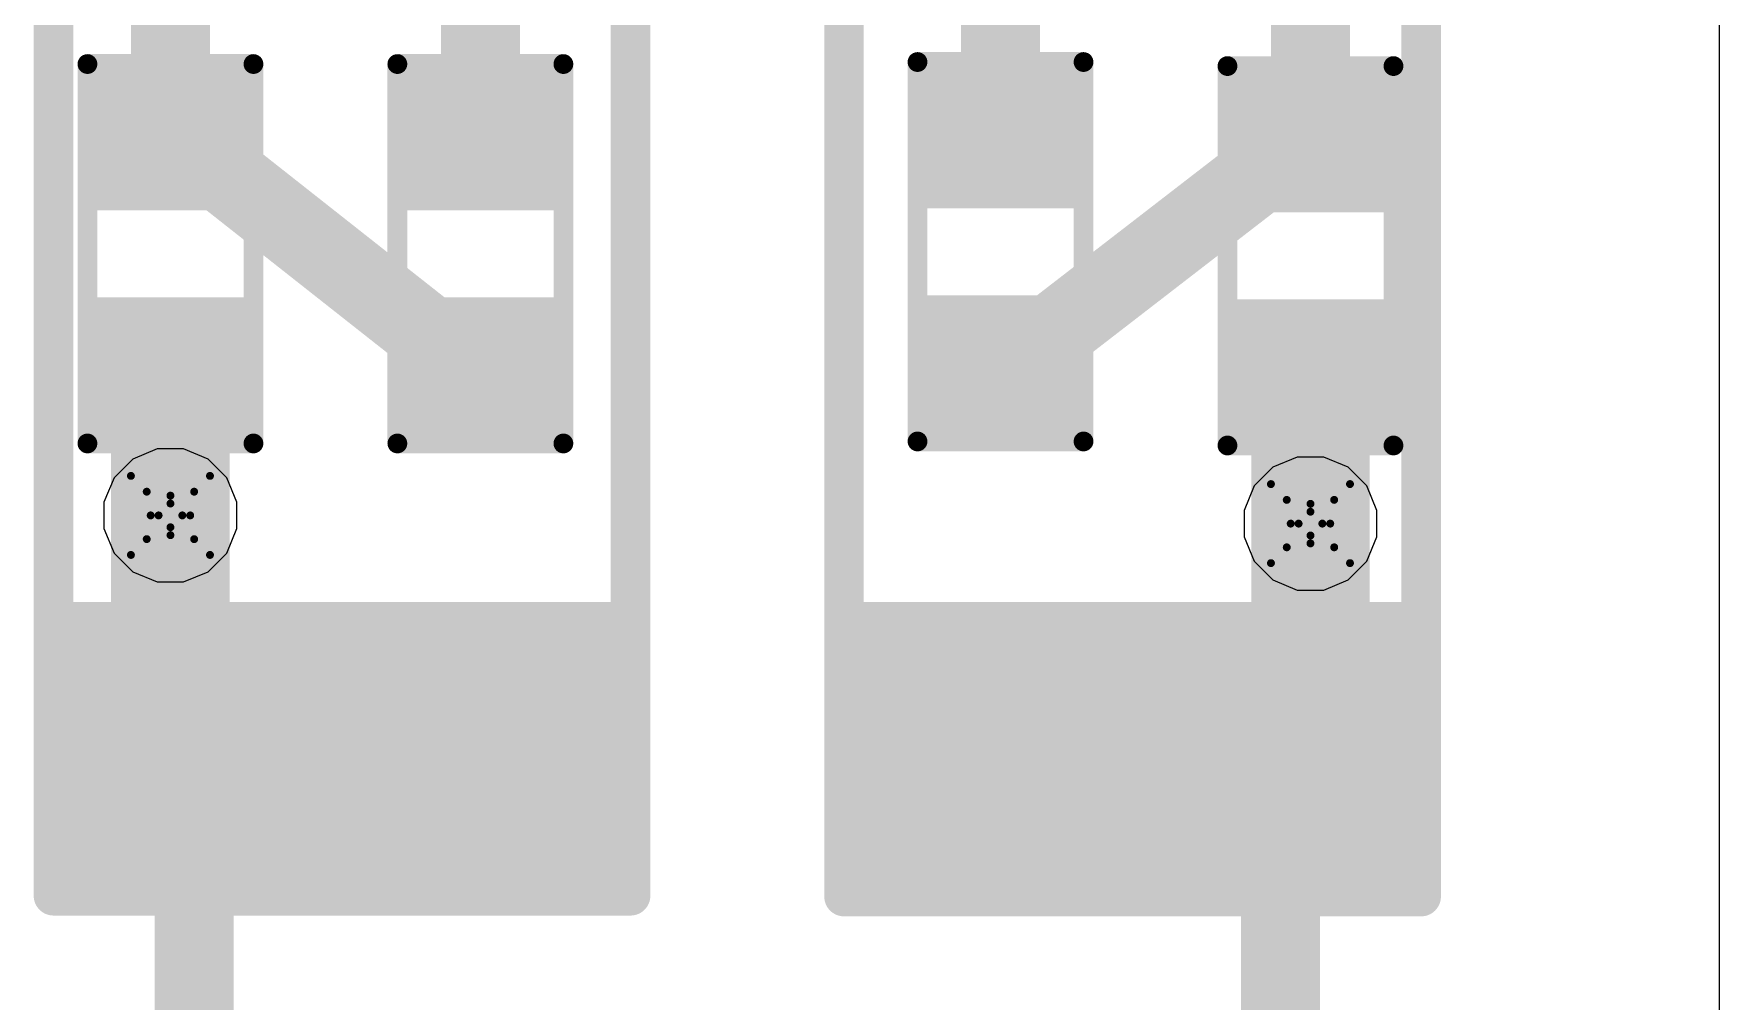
# Model space of a CAD drawing. Header units: inches. Extents: x -2 to 5376, y -4 to 5426.
# Drawn here: x 86.6 to 97.43, y 8.36 to 14.58 of the extents above; entities that cross this region are included whole.
import ezdxf

# ---------------------------------------------------------------- set-up
doc = ezdxf.new("R2010")
doc.units = ezdxf.units.IN
for name, color, linetype in [('Bottom Layer', 5, 'Continuous'), ('Bottom Overlay', 54, 'Continuous'), ('Bottom Paste', 16, 'Continuous'), ('Bottom Solder', 6, 'Continuous'), ('Drill Drawing', 1, 'Continuous'), ('Layer 1', 16, 'Continuous'), ('Layer 2', 76, 'Continuous'), ('Top Layer', 1, 'Continuous'), ('Top Overlay', 2, 'Continuous'), ('Top Paste', 8, 'Continuous'), ('Top Solder', 216, 'Continuous'), ('Via Holes', 16, 'Continuous')]:
    doc.layers.add(name, color=color, linetype=linetype)

# ---------------------------------------------------------------- blocks, each defined once
blk = doc.blocks.new('R___0603_B_220')
at = {"layer": 'Bottom Layer'}
for points in [[(-1.143, -0.4445), (-1.143, 0.4445), (-0.3809999999999999, 0.4445), (-0.3809999999999999, -0.4445)], [(0.3809999999999999, -0.4445), (0.3809999999999999, 0.4445), (1.143, 0.4445), (1.143, -0.4445)]]:
    blk.add_hatch(color=5, dxfattribs=at).paths.add_polyline_path(points)
at = {"layer": 'Bottom Paste'}
for points in [[(-1.143, -0.4445), (-1.143, 0.4445), (-0.3809999999999999, 0.4445), (-0.3809999999999999, -0.4445)], [(0.3809999999999999, -0.4445), (0.3809999999999999, 0.4445), (1.143, 0.4445), (1.143, -0.4445)]]:
    blk.add_hatch(color=16, dxfattribs=at).paths.add_polyline_path(points)
at = {"layer": 'Bottom Solder'}
for points in [[(-1.2446, -0.5460999999999999), (-1.2446, 0.5460999999999999), (-0.2794, 0.5460999999999999), (-0.2794, -0.5460999999999999)], [(0.2794, -0.5460999999999999), (0.2794, 0.5460999999999999), (1.2446, 0.5460999999999999), (1.2446, -0.5460999999999999)]]:
    blk.add_hatch(color=6, dxfattribs=at).paths.add_polyline_path(points)
at = {"layer": 'Bottom Overlay'}
for points in [[(-1.2192, 0.5334, 0.127, 0.127, 0), (1.2192, 0.5334, 0.127, 0.127, 0)], [(-1.2192, 0.5334, 0.127, 0.127, 0), (-1.2192, -0.5334, 0.127, 0.127, 0)], [(1.2192, 0.5334, 0.127, 0.127, 0), (1.2192, -0.5334, 0.127, 0.127, 0)], [(-1.2192, -0.5334, 0.127, 0.127, 0), (1.2192, -0.5334, 0.127, 0.127, 0)]]:
    blk.add_lwpolyline(points, format="xyseb", dxfattribs=at)
for points in [[(-1.25095, 0.5334, 0.0635, 0.0635, 1), (-1.18745, 0.5334, 0.0635, 0.0635, 1)], [(-1.25095, 0.5334, 0.0635, 0.0635, 1), (-1.18745, 0.5334, 0.0635, 0.0635, 1)], [(1.18745, 0.5334, 0.0635, 0.0635, 1), (1.25095, 0.5334, 0.0635, 0.0635, 1)], [(1.18745, 0.5334, 0.0635, 0.0635, 1), (1.25095, 0.5334, 0.0635, 0.0635, 1)], [(-1.25095, -0.5334, 0.0635, 0.0635, 1), (-1.18745, -0.5334, 0.0635, 0.0635, 1)], [(-1.25095, -0.5334, 0.0635, 0.0635, 1), (-1.18745, -0.5334, 0.0635, 0.0635, 1)], [(1.18745, -0.5334, 0.0635, 0.0635, 1), (1.25095, -0.5334, 0.0635, 0.0635, 1)], [(1.18745, -0.5334, 0.0635, 0.0635, 1), (1.25095, -0.5334, 0.0635, 0.0635, 1)]]:
    blk.add_lwpolyline(points, format="xyseb", close=True, dxfattribs=at)
blk = doc.blocks.new('R___0603_B_221')
at = {"layer": 'Bottom Layer'}
for points in [[(-1.143, -0.4445), (-1.143, 0.4445), (-0.3809999999999999, 0.4445), (-0.3809999999999999, -0.4445)], [(0.3809999999999999, -0.4445), (0.3809999999999999, 0.4445), (1.143, 0.4445), (1.143, -0.4445)]]:
    blk.add_hatch(color=5, dxfattribs=at).paths.add_polyline_path(points)
at = {"layer": 'Bottom Paste'}
for points in [[(-1.143, -0.4445), (-1.143, 0.4445), (-0.3809999999999999, 0.4445), (-0.3809999999999999, -0.4445)], [(0.3809999999999999, -0.4445), (0.3809999999999999, 0.4445), (1.143, 0.4445), (1.143, -0.4445)]]:
    blk.add_hatch(color=16, dxfattribs=at).paths.add_polyline_path(points)
at = {"layer": 'Bottom Solder'}
for points in [[(-1.2446, -0.5460999999999999), (-1.2446, 0.5460999999999999), (-0.2794, 0.5460999999999999), (-0.2794, -0.5460999999999999)], [(0.2794, -0.5460999999999999), (0.2794, 0.5460999999999999), (1.2446, 0.5460999999999999), (1.2446, -0.5460999999999999)]]:
    blk.add_hatch(color=6, dxfattribs=at).paths.add_polyline_path(points)
at = {"layer": 'Bottom Overlay'}
for points in [[(-1.2192, 0.5334, 0.127, 0.127, 0), (-1.2192, -0.5334, 0.127, 0.127, 0)], [(-1.2192, 0.5334, 0.127, 0.127, 0), (1.2192, 0.5334, 0.127, 0.127, 0)], [(1.2192, 0.5334, 0.127, 0.127, 0), (1.2192, -0.5334, 0.127, 0.127, 0)], [(-1.2192, -0.5334, 0.127, 0.127, 0), (1.2192, -0.5334, 0.127, 0.127, 0)]]:
    blk.add_lwpolyline(points, format="xyseb", dxfattribs=at)
for points in [[(-1.25095, 0.5334, 0.0635, 0.0635, 1), (-1.18745, 0.5334, 0.0635, 0.0635, 1)], [(-1.25095, 0.5334, 0.0635, 0.0635, 1), (-1.18745, 0.5334, 0.0635, 0.0635, 1)], [(1.18745, 0.5334, 0.0635, 0.0635, 1), (1.25095, 0.5334, 0.0635, 0.0635, 1)], [(1.18745, 0.5334, 0.0635, 0.0635, 1), (1.25095, 0.5334, 0.0635, 0.0635, 1)], [(-1.25095, -0.5334, 0.0635, 0.0635, 1), (-1.18745, -0.5334, 0.0635, 0.0635, 1)], [(-1.25095, -0.5334, 0.0635, 0.0635, 1), (-1.18745, -0.5334, 0.0635, 0.0635, 1)], [(1.18745, -0.5334, 0.0635, 0.0635, 1), (1.25095, -0.5334, 0.0635, 0.0635, 1)], [(1.18745, -0.5334, 0.0635, 0.0635, 1), (1.25095, -0.5334, 0.0635, 0.0635, 1)]]:
    blk.add_lwpolyline(points, format="xyseb", close=True, dxfattribs=at)
blk = doc.blocks.new('RES_2512_222')
at = {"layer": 'Top Layer'}
for points in [[(-4.04999825, 1.70000041), (-2.44999891, 1.70000041), (-2.44999891, -1.70000041), (-4.04999825, -1.70000041)], [(2.45000145, 1.70000041), (4.050000789999999, 1.70000041), (4.050000789999999, -1.70000041), (2.45000145, -1.70000041)]]:
    blk.add_hatch(color=1, dxfattribs=at).paths.add_polyline_path(points)
at = {"layer": 'Top Paste'}
for points in [[(-4.04999825, 1.70000041), (-2.44999891, 1.70000041), (-2.44999891, -1.70000041), (-4.04999825, -1.70000041)], [(2.45000145, 1.70000041), (4.050000789999999, 1.70000041), (4.050000789999999, -1.70000041), (2.45000145, -1.70000041)]]:
    blk.add_hatch(color=8, dxfattribs=at).paths.add_polyline_path(points)
at = {"layer": 'Top Solder'}
for points in [[(-4.15159825, 1.80160041), (-2.34839891, 1.80160041), (-2.34839891, -1.80160041), (-4.15159825, -1.80160041)], [(2.34840145, 1.80160041), (4.15160079, 1.80160041), (4.15160079, -1.80160041), (2.34840145, -1.80160041)]]:
    blk.add_hatch(color=216, dxfattribs=at).paths.add_polyline_path(points)
at = {"layer": 'Top Overlay'}
for points in [[(-4.2418, 1.8542, 0.254, 0.254, 0), (4.236557439999999, 1.8542, 0.254, 0.254, 0)], [(-4.2418, 1.8542, 0.254, 0.254, 0), (-4.2418, -1.8542, 0.254, 0.254, 0)], [(4.236557439999999, 1.8542, 0.254, 0.254, 0), (4.236557439999999, -1.8542, 0.254, 0.254, 0)], [(-4.2418, -1.8542, 0.254, 0.254, 0), (4.236557439999999, -1.8542, 0.254, 0.254, 0)]]:
    blk.add_lwpolyline(points, format="xyseb", dxfattribs=at)
for points in [[(-4.3053, 1.8542, 0.127, 0.127, 1), (-4.1783, 1.8542, 0.127, 0.127, 1)], [(-4.3053, 1.8542, 0.127, 0.127, 1), (-4.1783, 1.8542, 0.127, 0.127, 1)], [(4.17305744, 1.8542, 0.127, 0.127, 1), (4.30005744, 1.8542, 0.127, 0.127, 1)], [(4.17305744, 1.8542, 0.127, 0.127, 1), (4.30005744, 1.8542, 0.127, 0.127, 1)], [(-4.3053, -1.8542, 0.127, 0.127, 1), (-4.1783, -1.8542, 0.127, 0.127, 1)], [(-4.3053, -1.8542, 0.127, 0.127, 1), (-4.1783, -1.8542, 0.127, 0.127, 1)], [(4.17305744, -1.8542, 0.127, 0.127, 1), (4.30005744, -1.8542, 0.127, 0.127, 1)], [(4.17305744, -1.8542, 0.127, 0.127, 1), (4.30005744, -1.8542, 0.127, 0.127, 1)]]:
    blk.add_lwpolyline(points, format="xyseb", close=True, dxfattribs=at)
blk = doc.blocks.new('RES_2512_223')
at = {"layer": 'Top Layer'}
for points in [[(-4.04999825, 1.70000041), (-2.44999891, 1.70000041), (-2.44999891, -1.70000041), (-4.04999825, -1.70000041)], [(2.45000145, 1.70000041), (4.050000789999999, 1.70000041), (4.050000789999999, -1.70000041), (2.45000145, -1.70000041)]]:
    blk.add_hatch(color=1, dxfattribs=at).paths.add_polyline_path(points)
at = {"layer": 'Top Paste'}
for points in [[(-4.04999825, 1.70000041), (-2.44999891, 1.70000041), (-2.44999891, -1.70000041), (-4.04999825, -1.70000041)], [(2.45000145, 1.70000041), (4.050000789999999, 1.70000041), (4.050000789999999, -1.70000041), (2.45000145, -1.70000041)]]:
    blk.add_hatch(color=8, dxfattribs=at).paths.add_polyline_path(points)
at = {"layer": 'Top Solder'}
for points in [[(-4.15159825, 1.80160041), (-2.34839891, 1.80160041), (-2.34839891, -1.80160041), (-4.15159825, -1.80160041)], [(2.34840145, 1.80160041), (4.15160079, 1.80160041), (4.15160079, -1.80160041), (2.34840145, -1.80160041)]]:
    blk.add_hatch(color=216, dxfattribs=at).paths.add_polyline_path(points)
at = {"layer": 'Top Overlay'}
for points in [[(4.236557439999999, 1.8542, 0.254, 0.254, 0), (-4.2418, 1.8542, 0.254, 0.254, 0)], [(-4.2418, -1.8542, 0.254, 0.254, 0), (-4.2418, 1.8542, 0.254, 0.254, 0)], [(4.236557439999999, -1.8542, 0.254, 0.254, 0), (4.236557439999999, 1.8542, 0.254, 0.254, 0)], [(4.236557439999999, -1.8542, 0.254, 0.254, 0), (-4.2418, -1.8542, 0.254, 0.254, 0)]]:
    blk.add_lwpolyline(points, format="xyseb", dxfattribs=at)
for points in [[(-4.3053, 1.8542, 0.127, 0.127, 1), (-4.1783, 1.8542, 0.127, 0.127, 1)], [(-4.3053, 1.8542, 0.127, 0.127, 1), (-4.1783, 1.8542, 0.127, 0.127, 1)], [(4.17305744, 1.8542, 0.127, 0.127, 1), (4.30005744, 1.8542, 0.127, 0.127, 1)], [(4.17305744, 1.8542, 0.127, 0.127, 1), (4.30005744, 1.8542, 0.127, 0.127, 1)], [(-4.3053, -1.8542, 0.127, 0.127, 1), (-4.1783, -1.8542, 0.127, 0.127, 1)], [(-4.3053, -1.8542, 0.127, 0.127, 1), (-4.1783, -1.8542, 0.127, 0.127, 1)], [(4.17305744, -1.8542, 0.127, 0.127, 1), (4.30005744, -1.8542, 0.127, 0.127, 1)], [(4.17305744, -1.8542, 0.127, 0.127, 1), (4.30005744, -1.8542, 0.127, 0.127, 1)]]:
    blk.add_lwpolyline(points, format="xyseb", close=True, dxfattribs=at)
blk = doc.blocks.new('R___0603_B_224')
at = {"layer": 'Bottom Layer'}
for points in [[(-1.143, -0.4445), (-1.143, 0.4445), (-0.3809999999999999, 0.4445), (-0.3809999999999999, -0.4445)], [(0.3809999999999999, -0.4445), (0.3809999999999999, 0.4445), (1.143, 0.4445), (1.143, -0.4445)]]:
    blk.add_hatch(color=5, dxfattribs=at).paths.add_polyline_path(points)
at = {"layer": 'Bottom Paste'}
for points in [[(-1.143, -0.4445), (-1.143, 0.4445), (-0.3809999999999999, 0.4445), (-0.3809999999999999, -0.4445)], [(0.3809999999999999, -0.4445), (0.3809999999999999, 0.4445), (1.143, 0.4445), (1.143, -0.4445)]]:
    blk.add_hatch(color=16, dxfattribs=at).paths.add_polyline_path(points)
at = {"layer": 'Bottom Solder'}
for points in [[(-1.2446, -0.5460999999999999), (-1.2446, 0.5460999999999999), (-0.2794, 0.5460999999999999), (-0.2794, -0.5460999999999999)], [(0.2794, -0.5460999999999999), (0.2794, 0.5460999999999999), (1.2446, 0.5460999999999999), (1.2446, -0.5460999999999999)]]:
    blk.add_hatch(color=6, dxfattribs=at).paths.add_polyline_path(points)
at = {"layer": 'Bottom Overlay'}
for points in [[(-1.2192, 0.5334, 0.127, 0.127, 0), (1.2192, 0.5334, 0.127, 0.127, 0)], [(-1.2192, 0.5334, 0.127, 0.127, 0), (-1.2192, -0.5334, 0.127, 0.127, 0)], [(1.2192, 0.5334, 0.127, 0.127, 0), (1.2192, -0.5334, 0.127, 0.127, 0)], [(-1.2192, -0.5334, 0.127, 0.127, 0), (1.2192, -0.5334, 0.127, 0.127, 0)]]:
    blk.add_lwpolyline(points, format="xyseb", dxfattribs=at)
for points in [[(-1.25095, 0.5334, 0.0635, 0.0635, 1), (-1.18745, 0.5334, 0.0635, 0.0635, 1)], [(-1.25095, 0.5334, 0.0635, 0.0635, 1), (-1.18745, 0.5334, 0.0635, 0.0635, 1)], [(1.18745, 0.5334, 0.0635, 0.0635, 1), (1.25095, 0.5334, 0.0635, 0.0635, 1)], [(1.18745, 0.5334, 0.0635, 0.0635, 1), (1.25095, 0.5334, 0.0635, 0.0635, 1)], [(-1.25095, -0.5334, 0.0635, 0.0635, 1), (-1.18745, -0.5334, 0.0635, 0.0635, 1)], [(-1.25095, -0.5334, 0.0635, 0.0635, 1), (-1.18745, -0.5334, 0.0635, 0.0635, 1)], [(1.18745, -0.5334, 0.0635, 0.0635, 1), (1.25095, -0.5334, 0.0635, 0.0635, 1)], [(1.18745, -0.5334, 0.0635, 0.0635, 1), (1.25095, -0.5334, 0.0635, 0.0635, 1)]]:
    blk.add_lwpolyline(points, format="xyseb", close=True, dxfattribs=at)
blk = doc.blocks.new('R___0603_B_225')
at = {"layer": 'Bottom Layer'}
for points in [[(-1.143, -0.4445), (-1.143, 0.4445), (-0.3809999999999999, 0.4445), (-0.3809999999999999, -0.4445)], [(0.3809999999999999, -0.4445), (0.3809999999999999, 0.4445), (1.143, 0.4445), (1.143, -0.4445)]]:
    blk.add_hatch(color=5, dxfattribs=at).paths.add_polyline_path(points)
at = {"layer": 'Bottom Paste'}
for points in [[(-1.143, -0.4445), (-1.143, 0.4445), (-0.3809999999999999, 0.4445), (-0.3809999999999999, -0.4445)], [(0.3809999999999999, -0.4445), (0.3809999999999999, 0.4445), (1.143, 0.4445), (1.143, -0.4445)]]:
    blk.add_hatch(color=16, dxfattribs=at).paths.add_polyline_path(points)
at = {"layer": 'Bottom Solder'}
for points in [[(-1.2446, -0.5460999999999999), (-1.2446, 0.5460999999999999), (-0.2794, 0.5460999999999999), (-0.2794, -0.5460999999999999)], [(0.2794, -0.5460999999999999), (0.2794, 0.5460999999999999), (1.2446, 0.5460999999999999), (1.2446, -0.5460999999999999)]]:
    blk.add_hatch(color=6, dxfattribs=at).paths.add_polyline_path(points)
at = {"layer": 'Bottom Overlay'}
for points in [[(-1.2192, 0.5334, 0.127, 0.127, 0), (1.2192, 0.5334, 0.127, 0.127, 0)], [(-1.2192, 0.5334, 0.127, 0.127, 0), (-1.2192, -0.5334, 0.127, 0.127, 0)], [(1.2192, 0.5334, 0.127, 0.127, 0), (1.2192, -0.5334, 0.127, 0.127, 0)], [(-1.2192, -0.5334, 0.127, 0.127, 0), (1.2192, -0.5334, 0.127, 0.127, 0)]]:
    blk.add_lwpolyline(points, format="xyseb", dxfattribs=at)
for points in [[(-1.25095, 0.5334, 0.0635, 0.0635, 1), (-1.18745, 0.5334, 0.0635, 0.0635, 1)], [(-1.25095, 0.5334, 0.0635, 0.0635, 1), (-1.18745, 0.5334, 0.0635, 0.0635, 1)], [(1.18745, 0.5334, 0.0635, 0.0635, 1), (1.25095, 0.5334, 0.0635, 0.0635, 1)], [(1.18745, 0.5334, 0.0635, 0.0635, 1), (1.25095, 0.5334, 0.0635, 0.0635, 1)], [(-1.25095, -0.5334, 0.0635, 0.0635, 1), (-1.18745, -0.5334, 0.0635, 0.0635, 1)], [(-1.25095, -0.5334, 0.0635, 0.0635, 1), (-1.18745, -0.5334, 0.0635, 0.0635, 1)], [(1.18745, -0.5334, 0.0635, 0.0635, 1), (1.25095, -0.5334, 0.0635, 0.0635, 1)], [(1.18745, -0.5334, 0.0635, 0.0635, 1), (1.25095, -0.5334, 0.0635, 0.0635, 1)]]:
    blk.add_lwpolyline(points, format="xyseb", close=True, dxfattribs=at)

msp = doc.modelspace()

# ---------------------------------------------------------------- hatches: boundary and pattern name
at = {"layer": 'Bottom Layer'}
h = msp.add_hatch(color=5, dxfattribs=at)
edge = h.paths.add_edge_path()
edge.add_arc((87.48186211999999, 11.48266182), 0.2999994, 0, 360)
h = msp.add_hatch(color=5, dxfattribs=at)
edge = h.paths.add_edge_path()
edge.add_arc((94.80743039999999, 11.43), 0.2999994, 0, 360)
at = {"layer": 'Layer 1'}
h = msp.add_hatch(color=16, dxfattribs=at)
edge = h.paths.add_edge_path()
edge.add_arc((87.48186211999999, 11.48266182), 0.2999994, 0, 360)
h = msp.add_hatch(color=16, dxfattribs=at)
edge = h.paths.add_edge_path()
edge.add_arc((94.80743039999999, 11.43), 0.2999994, 0, 360)
at = {"layer": 'Layer 2'}
h = msp.add_hatch(color=76, dxfattribs=at)
edge = h.paths.add_edge_path()
edge.add_arc((87.48186211999999, 11.48266182), 0.2999994, 0, 360)
h = msp.add_hatch(color=76, dxfattribs=at)
edge = h.paths.add_edge_path()
edge.add_arc((94.80743039999999, 11.43), 0.2999994, 0, 360)
at = {"layer": 'Top Layer'}
h = msp.add_hatch(color=1, dxfattribs=at)
edge = h.paths.add_edge_path()
edge.add_arc((87.48186211999999, 11.48266182), 0.2999994, 0, 360)
h = msp.add_hatch(color=1, dxfattribs=at)
edge = h.paths.add_edge_path()
edge.add_arc((94.80743039999999, 11.43), 0.2999994, 0, 360)
at = {"layer": 'Via Holes'}
h = msp.add_hatch(color=7, dxfattribs=at)
edge = h.paths.add_edge_path()
edge.add_arc((87.48186211999999, 11.48266182), 0.1499997, 0, 360)
h = msp.add_hatch(color=7, dxfattribs=at)
edge = h.paths.add_edge_path()
edge.add_arc((94.80743039999999, 11.43), 0.1499997, 0, 360)

# ---------------------------------------------------------------- linework, layer by layer
at = {"layer": 'Bottom Layer'}
for points in [[(87.48186211999999, 13.92620532, 0.508, 0.508, 0), (87.48186211999999, 15.9871664, 0.508, 0.508, 0)], [(89.47342024, 13.92620278, 0.508, 0.508, 0), (89.47342024, 15.98716386, 0.508, 0.508, 0)], [(92.81578084, 13.9391644, 0.508, 0.508, 0), (92.81578084, 15.98716386, 0.508, 0.508, 0)], [(94.80743039999999, 13.9132056, 0.508, 0.508, 0), (94.80743039999999, 15.97416668, 0.508, 0.508, 0)], [(87.48186211999999, 13.92620532, 0.508, 0.508, 0), (87.67236212, 13.79920532, 0.508, 0.508, 0)], [(94.6169304, 13.7862056, 0.508, 0.508, 0), (94.80743039999999, 13.9132056, 0.508, 0.508, 0)], [(87.67236212, 13.79920532, 0.508, 0.508, 0), (89.28292024, 12.52920278, 0.508, 0.508, 0)], [(93.00628083999999, 12.5421644, 0.508, 0.508, 0), (94.6169304, 13.7862056, 0.508, 0.508, 0)], [(87.48186211999999, 11.48266182, 0.7619999999999999, 0.7619999999999999, 0), (87.48186211999999, 12.40220532, 0.7619999999999999, 0.7619999999999999, 0)], [(89.28292024, 12.52920278, 0.508, 0.508, 0), (89.47342024, 12.40220278, 0.508, 0.508, 0)], [(92.81578084, 12.4151644, 0.508, 0.508, 0), (93.00628083999999, 12.5421644, 0.508, 0.508, 0)], [(94.80743039999999, 11.43, 0.7619999999999999, 0.7619999999999999, 0), (94.80743039999999, 12.3495435, 0.7619999999999999, 0.7619999999999999, 0)]]:
    msp.add_lwpolyline(points, format="xyseb", dxfattribs=at)
for points in [[(92.68878084, 13.9391644, 0.254, 0.254, 1), (92.94278084, 13.9391644, 0.254, 0.254, 1)], [(87.35486211999999, 13.92620532, 0.254, 0.254, 1), (87.60886212, 13.92620532, 0.254, 0.254, 1)], [(87.35486211999999, 13.92620532, 0.254, 0.254, 1), (87.60886212, 13.92620532, 0.254, 0.254, 1)], [(89.34642023999999, 13.92620278, 0.254, 0.254, 1), (89.60042023999999, 13.92620278, 0.254, 0.254, 1)], [(94.68043039999999, 13.9132056, 0.254, 0.254, 1), (94.93443039999998, 13.9132056, 0.254, 0.254, 1)], [(94.68043039999999, 13.9132056, 0.254, 0.254, 1), (94.93443039999998, 13.9132056, 0.254, 0.254, 1)], [(87.54536212, 13.79920532, 0.254, 0.254, 1), (87.79936212, 13.79920532, 0.254, 0.254, 1)], [(87.54536212, 13.79920532, 0.254, 0.254, 1), (87.79936212, 13.79920532, 0.254, 0.254, 1)], [(94.4899304, 13.7862056, 0.254, 0.254, 1), (94.7439304, 13.7862056, 0.254, 0.254, 1)], [(94.4899304, 13.7862056, 0.254, 0.254, 1), (94.7439304, 13.7862056, 0.254, 0.254, 1)], [(87.29136211999999, 12.40220532, 0.3809999999999999, 0.3809999999999999, 1), (87.67236212, 12.40220532, 0.3809999999999999, 0.3809999999999999, 1)], [(89.15592024, 12.52920278, 0.254, 0.254, 1), (89.40992024, 12.52920278, 0.254, 0.254, 1)], [(89.15592024, 12.52920278, 0.254, 0.254, 1), (89.40992024, 12.52920278, 0.254, 0.254, 1)], [(92.87928083999999, 12.5421644, 0.254, 0.254, 1), (93.13328083999998, 12.5421644, 0.254, 0.254, 1)], [(92.87928083999999, 12.5421644, 0.254, 0.254, 1), (93.13328083999998, 12.5421644, 0.254, 0.254, 1)], [(94.6169304, 12.3495435, 0.3809999999999999, 0.3809999999999999, 1), (94.9979304, 12.3495435, 0.3809999999999999, 0.3809999999999999, 1)], [(89.34642023999999, 12.40220278, 0.254, 0.254, 1), (89.60042023999999, 12.40220278, 0.254, 0.254, 1)], [(92.68878084, 12.4151644, 0.254, 0.254, 1), (92.94278084, 12.4151644, 0.254, 0.254, 1)], [(87.29136211999999, 11.48266182, 0.3809999999999999, 0.3809999999999999, 1), (87.67236212, 11.48266182, 0.3809999999999999, 0.3809999999999999, 1)], [(94.6169304, 11.43, 0.3809999999999999, 0.3809999999999999, 1), (94.9979304, 11.43, 0.3809999999999999, 0.3809999999999999, 1)]]:
    msp.add_lwpolyline(points, format="xyseb", close=True, dxfattribs=at)
at = {"layer": 'Drill Drawing'}
for points in [[(87.22786212, 11.73666182, 0.0508, 0.0508, 0), (87.48186211999999, 11.60966182, 0.0508, 0.0508, 0)], [(87.22786212, 11.73666182, 0.0508, 0.0508, 0), (87.35486211999999, 11.48266182, 0.0508, 0.0508, 0)], [(87.48186211999999, 11.60966182, 0.0508, 0.0508, 0), (87.73586212, 11.73666182, 0.0508, 0.0508, 0)], [(87.60886212, 11.48266182, 0.0508, 0.0508, 0), (87.73586212, 11.73666182, 0.0508, 0.0508, 0)], [(94.5534304, 11.684, 0.0508, 0.0508, 0), (94.80743039999999, 11.557, 0.0508, 0.0508, 0)], [(94.5534304, 11.684, 0.0508, 0.0508, 0), (94.68043039999999, 11.43, 0.0508, 0.0508, 0)], [(94.80743039999999, 11.557, 0.0508, 0.0508, 0), (95.06143039999999, 11.684, 0.0508, 0.0508, 0)], [(94.93443039999998, 11.43, 0.0508, 0.0508, 0), (95.06143039999999, 11.684, 0.0508, 0.0508, 0)], [(87.32946211999999, 11.63506182, 0.0508, 0.0508, 0), (87.48186211999999, 11.55886182, 0.0508, 0.0508, 0)], [(87.32946211999999, 11.63506182, 0.0508, 0.0508, 0), (87.40566212, 11.48266182, 0.0508, 0.0508, 0)], [(87.48186211999999, 11.55886182, 0.0508, 0.0508, 0), (87.63426211999999, 11.63506182, 0.0508, 0.0508, 0)], [(87.55806211999999, 11.48266182, 0.0508, 0.0508, 0), (87.63426211999999, 11.63506182, 0.0508, 0.0508, 0)], [(94.6550304, 11.5824, 0.0508, 0.0508, 0), (94.80743039999999, 11.5062, 0.0508, 0.0508, 0)], [(94.6550304, 11.5824, 0.0508, 0.0508, 0), (94.73123039999999, 11.43, 0.0508, 0.0508, 0)], [(94.80743039999999, 11.5062, 0.0508, 0.0508, 0), (94.9598304, 11.5824, 0.0508, 0.0508, 0)], [(94.8836304, 11.43, 0.0508, 0.0508, 0), (94.9598304, 11.5824, 0.0508, 0.0508, 0)], [(87.22786212, 11.22866182, 0.0508, 0.0508, 0), (87.35486211999999, 11.48266182, 0.0508, 0.0508, 0)], [(87.32946211999999, 11.33026182, 0.0508, 0.0508, 0), (87.40566212, 11.48266182, 0.0508, 0.0508, 0)], [(87.55806211999999, 11.48266182, 0.0508, 0.0508, 0), (87.63426211999999, 11.33026182, 0.0508, 0.0508, 0)], [(87.60886212, 11.48266182, 0.0508, 0.0508, 0), (87.73586212, 11.22866182, 0.0508, 0.0508, 0)], [(87.22786212, 11.22866182, 0.0508, 0.0508, 0), (87.48186211999999, 11.35566182, 0.0508, 0.0508, 0)], [(87.32946211999999, 11.33026182, 0.0508, 0.0508, 0), (87.48186211999999, 11.40646182, 0.0508, 0.0508, 0)], [(87.48186211999999, 11.40646182, 0.0508, 0.0508, 0), (87.63426211999999, 11.33026182, 0.0508, 0.0508, 0)], [(87.48186211999999, 11.35566182, 0.0508, 0.0508, 0), (87.73586212, 11.22866182, 0.0508, 0.0508, 0)], [(94.5534304, 11.176, 0.0508, 0.0508, 0), (94.68043039999999, 11.43, 0.0508, 0.0508, 0)], [(94.6550304, 11.2776, 0.0508, 0.0508, 0), (94.73123039999999, 11.43, 0.0508, 0.0508, 0)], [(94.6550304, 11.2776, 0.0508, 0.0508, 0), (94.80743039999999, 11.3538, 0.0508, 0.0508, 0)], [(94.80743039999999, 11.3538, 0.0508, 0.0508, 0), (94.9598304, 11.2776, 0.0508, 0.0508, 0)], [(94.8836304, 11.43, 0.0508, 0.0508, 0), (94.9598304, 11.2776, 0.0508, 0.0508, 0)], [(94.93443039999998, 11.43, 0.0508, 0.0508, 0), (95.06143039999999, 11.176, 0.0508, 0.0508, 0)], [(94.5534304, 11.176, 0.0508, 0.0508, 0), (94.80743039999999, 11.303, 0.0508, 0.0508, 0)], [(94.80743039999999, 11.303, 0.0508, 0.0508, 0), (95.06143039999999, 11.176, 0.0508, 0.0508, 0)]]:
    msp.add_lwpolyline(points, format="xyseb", dxfattribs=at)
for points in [[(87.21516211999999, 11.73666182, 0.0254, 0.0254, 1), (87.24056211999999, 11.73666182, 0.0254, 0.0254, 1)], [(87.21516211999999, 11.73666182, 0.0254, 0.0254, 1), (87.24056211999999, 11.73666182, 0.0254, 0.0254, 1)], [(87.72316212, 11.73666182, 0.0254, 0.0254, 1), (87.74856212, 11.73666182, 0.0254, 0.0254, 1)], [(87.72316212, 11.73666182, 0.0254, 0.0254, 1), (87.74856212, 11.73666182, 0.0254, 0.0254, 1)], [(94.54073039999999, 11.684, 0.0254, 0.0254, 1), (94.56613039999999, 11.684, 0.0254, 0.0254, 1)], [(94.54073039999999, 11.684, 0.0254, 0.0254, 1), (94.56613039999999, 11.684, 0.0254, 0.0254, 1)], [(95.0487304, 11.684, 0.0254, 0.0254, 1), (95.07413039999999, 11.684, 0.0254, 0.0254, 1)], [(95.0487304, 11.684, 0.0254, 0.0254, 1), (95.07413039999999, 11.684, 0.0254, 0.0254, 1)], [(87.31676211999999, 11.63506182, 0.0254, 0.0254, 1), (87.34216212, 11.63506182, 0.0254, 0.0254, 1)], [(87.31676211999999, 11.63506182, 0.0254, 0.0254, 1), (87.34216212, 11.63506182, 0.0254, 0.0254, 1)], [(87.46916212, 11.60966182, 0.0254, 0.0254, 1), (87.49456212, 11.60966182, 0.0254, 0.0254, 1)], [(87.46916212, 11.60966182, 0.0254, 0.0254, 1), (87.49456212, 11.60966182, 0.0254, 0.0254, 1)], [(87.62156212, 11.63506182, 0.0254, 0.0254, 1), (87.64696212, 11.63506182, 0.0254, 0.0254, 1)], [(87.62156212, 11.63506182, 0.0254, 0.0254, 1), (87.64696212, 11.63506182, 0.0254, 0.0254, 1)], [(94.64233039999999, 11.5824, 0.0254, 0.0254, 1), (94.6677304, 11.5824, 0.0254, 0.0254, 1)], [(94.64233039999999, 11.5824, 0.0254, 0.0254, 1), (94.6677304, 11.5824, 0.0254, 0.0254, 1)], [(94.94713039999999, 11.5824, 0.0254, 0.0254, 1), (94.9725304, 11.5824, 0.0254, 0.0254, 1)], [(94.94713039999999, 11.5824, 0.0254, 0.0254, 1), (94.9725304, 11.5824, 0.0254, 0.0254, 1)], [(87.34216212, 11.48266182, 0.0254, 0.0254, 1), (87.36756212, 11.48266182, 0.0254, 0.0254, 1)], [(87.34216212, 11.48266182, 0.0254, 0.0254, 1), (87.36756212, 11.48266182, 0.0254, 0.0254, 1)], [(87.39296211999999, 11.48266182, 0.0254, 0.0254, 1), (87.41836212, 11.48266182, 0.0254, 0.0254, 1)], [(87.39296211999999, 11.48266182, 0.0254, 0.0254, 1), (87.41836212, 11.48266182, 0.0254, 0.0254, 1)], [(87.46916212, 11.55886182, 0.0254, 0.0254, 1), (87.49456212, 11.55886182, 0.0254, 0.0254, 1)], [(87.46916212, 11.55886182, 0.0254, 0.0254, 1), (87.49456212, 11.55886182, 0.0254, 0.0254, 1)], [(87.54536212, 11.48266182, 0.0254, 0.0254, 1), (87.57076212, 11.48266182, 0.0254, 0.0254, 1)], [(87.54536212, 11.48266182, 0.0254, 0.0254, 1), (87.57076212, 11.48266182, 0.0254, 0.0254, 1)], [(87.59616211999999, 11.48266182, 0.0254, 0.0254, 1), (87.62156212, 11.48266182, 0.0254, 0.0254, 1)], [(87.59616211999999, 11.48266182, 0.0254, 0.0254, 1), (87.62156212, 11.48266182, 0.0254, 0.0254, 1)], [(94.7947304, 11.557, 0.0254, 0.0254, 1), (94.8201304, 11.557, 0.0254, 0.0254, 1)], [(94.7947304, 11.557, 0.0254, 0.0254, 1), (94.8201304, 11.557, 0.0254, 0.0254, 1)], [(94.7947304, 11.5062, 0.0254, 0.0254, 1), (94.8201304, 11.5062, 0.0254, 0.0254, 1)], [(94.7947304, 11.5062, 0.0254, 0.0254, 1), (94.8201304, 11.5062, 0.0254, 0.0254, 1)], [(87.46916212, 11.40646182, 0.0254, 0.0254, 1), (87.49456212, 11.40646182, 0.0254, 0.0254, 1)], [(87.46916212, 11.40646182, 0.0254, 0.0254, 1), (87.49456212, 11.40646182, 0.0254, 0.0254, 1)], [(87.46916212, 11.35566182, 0.0254, 0.0254, 1), (87.49456212, 11.35566182, 0.0254, 0.0254, 1)], [(87.46916212, 11.35566182, 0.0254, 0.0254, 1), (87.49456212, 11.35566182, 0.0254, 0.0254, 1)], [(94.6677304, 11.43, 0.0254, 0.0254, 1), (94.6931304, 11.43, 0.0254, 0.0254, 1)], [(94.6677304, 11.43, 0.0254, 0.0254, 1), (94.6931304, 11.43, 0.0254, 0.0254, 1)], [(94.71853039999999, 11.43, 0.0254, 0.0254, 1), (94.7439304, 11.43, 0.0254, 0.0254, 1)], [(94.71853039999999, 11.43, 0.0254, 0.0254, 1), (94.7439304, 11.43, 0.0254, 0.0254, 1)], [(94.7947304, 11.3538, 0.0254, 0.0254, 1), (94.8201304, 11.3538, 0.0254, 0.0254, 1)], [(94.7947304, 11.3538, 0.0254, 0.0254, 1), (94.8201304, 11.3538, 0.0254, 0.0254, 1)], [(94.87093039999999, 11.43, 0.0254, 0.0254, 1), (94.8963304, 11.43, 0.0254, 0.0254, 1)], [(94.87093039999999, 11.43, 0.0254, 0.0254, 1), (94.8963304, 11.43, 0.0254, 0.0254, 1)], [(94.9217304, 11.43, 0.0254, 0.0254, 1), (94.94713039999999, 11.43, 0.0254, 0.0254, 1)], [(94.9217304, 11.43, 0.0254, 0.0254, 1), (94.94713039999999, 11.43, 0.0254, 0.0254, 1)], [(87.31676211999999, 11.33026182, 0.0254, 0.0254, 1), (87.34216212, 11.33026182, 0.0254, 0.0254, 1)], [(87.31676211999999, 11.33026182, 0.0254, 0.0254, 1), (87.34216212, 11.33026182, 0.0254, 0.0254, 1)], [(87.62156212, 11.33026182, 0.0254, 0.0254, 1), (87.64696212, 11.33026182, 0.0254, 0.0254, 1)], [(87.62156212, 11.33026182, 0.0254, 0.0254, 1), (87.64696212, 11.33026182, 0.0254, 0.0254, 1)], [(94.64233039999999, 11.2776, 0.0254, 0.0254, 1), (94.6677304, 11.2776, 0.0254, 0.0254, 1)], [(94.64233039999999, 11.2776, 0.0254, 0.0254, 1), (94.6677304, 11.2776, 0.0254, 0.0254, 1)], [(94.7947304, 11.303, 0.0254, 0.0254, 1), (94.8201304, 11.303, 0.0254, 0.0254, 1)], [(94.7947304, 11.303, 0.0254, 0.0254, 1), (94.8201304, 11.303, 0.0254, 0.0254, 1)], [(94.94713039999999, 11.2776, 0.0254, 0.0254, 1), (94.9725304, 11.2776, 0.0254, 0.0254, 1)], [(94.94713039999999, 11.2776, 0.0254, 0.0254, 1), (94.9725304, 11.2776, 0.0254, 0.0254, 1)], [(87.21516211999999, 11.22866182, 0.0254, 0.0254, 1), (87.24056211999999, 11.22866182, 0.0254, 0.0254, 1)], [(87.21516211999999, 11.22866182, 0.0254, 0.0254, 1), (87.24056211999999, 11.22866182, 0.0254, 0.0254, 1)], [(87.72316212, 11.22866182, 0.0254, 0.0254, 1), (87.74856212, 11.22866182, 0.0254, 0.0254, 1)], [(87.72316212, 11.22866182, 0.0254, 0.0254, 1), (87.74856212, 11.22866182, 0.0254, 0.0254, 1)], [(94.54073039999999, 11.176, 0.0254, 0.0254, 1), (94.56613039999999, 11.176, 0.0254, 0.0254, 1)], [(94.54073039999999, 11.176, 0.0254, 0.0254, 1), (94.56613039999999, 11.176, 0.0254, 0.0254, 1)], [(95.0487304, 11.176, 0.0254, 0.0254, 1), (95.07413039999999, 11.176, 0.0254, 0.0254, 1)], [(95.0487304, 11.176, 0.0254, 0.0254, 1), (95.07413039999999, 11.176, 0.0254, 0.0254, 1)]]:
    msp.add_lwpolyline(points, format="xyseb", close=True, dxfattribs=at)
at = {"layer": 'Layer 1'}
for p, q in [((87.23998807999999, 11.84465246), (87.11987148, 11.72453586)), ((87.39692706, 11.90966122), (87.23998807999999, 11.84465246)), ((87.56679718, 11.90966122), (87.39692706, 11.90966122)), ((87.72373616, 11.84465246), (87.56679718, 11.90966122)), ((87.84385275999999, 11.72453586), (87.72373616, 11.84465246)), ((94.72249534, 11.8569994), (94.56555635999999, 11.79199064)), ((94.89236546, 11.8569994), (94.72249534, 11.8569994)), ((95.04930443999999, 11.79199064), (94.89236546, 11.8569994)), ((87.11987148, 11.72453586), (87.05486272, 11.56759688)), ((87.90886151999999, 11.56759688), (87.84385275999999, 11.72453586)), ((94.56555635999999, 11.79199064), (94.44543976, 11.67187404)), ((95.16942103999999, 11.67187404), (95.04930443999999, 11.79199064)), ((94.44543976, 11.67187404), (94.380431, 11.51493506)), ((95.2344298, 11.51493506), (95.16942103999999, 11.67187404)), ((87.05486272, 11.56759688), (87.05486272, 11.39772676)), ((87.90886151999999, 11.39772676), (87.90886151999999, 11.56759688)), ((94.380431, 11.51493506), (94.380431, 11.34506494)), ((95.2344298, 11.34506494), (95.2344298, 11.51493506)), ((87.05486272, 11.39772676), (87.11987148, 11.24078778)), ((87.84385275999999, 11.24078778), (87.90886151999999, 11.39772676)), ((94.380431, 11.34506494), (94.44543976, 11.18812596)), ((95.16942103999999, 11.18812596), (95.2344298, 11.34506494)), ((87.11987148, 11.24078778), (87.23998807999999, 11.12067118)), ((87.72373616, 11.12067118), (87.84385275999999, 11.24078778)), ((94.44543976, 11.18812596), (94.56555635999999, 11.06800936)), ((95.04930443999999, 11.06800936), (95.16942103999999, 11.18812596)), ((87.23998807999999, 11.12067118), (87.39692706, 11.05566242)), ((87.39692706, 11.05566242), (87.56679718, 11.05566242)), ((87.56679718, 11.05566242), (87.72373616, 11.12067118)), ((94.56555635999999, 11.06800936), (94.72249534, 11.0030006)), ((94.89236546, 11.0030006), (95.04930443999999, 11.06800936)), ((94.72249534, 11.0030006), (94.89236546, 11.0030006))]:
    msp.add_line(p, q, dxfattribs=at)
at = {"layer": 'Layer 2'}
for p, q in [((97.4344, 24.06493282), (97.4344, 1.18888002)), ((87.23998807999999, 11.84465246), (87.11987148, 11.72453586)), ((87.39692706, 11.90966122), (87.23998807999999, 11.84465246)), ((87.56679718, 11.90966122), (87.39692706, 11.90966122)), ((87.72373616, 11.84465246), (87.56679718, 11.90966122)), ((87.84385275999999, 11.72453586), (87.72373616, 11.84465246)), ((94.72249534, 11.8569994), (94.56555635999999, 11.79199064)), ((94.89236546, 11.8569994), (94.72249534, 11.8569994)), ((95.04930443999999, 11.79199064), (94.89236546, 11.8569994)), ((87.11987148, 11.72453586), (87.05486272, 11.56759688)), ((87.90886151999999, 11.56759688), (87.84385275999999, 11.72453586)), ((94.56555635999999, 11.79199064), (94.44543976, 11.67187404)), ((95.16942103999999, 11.67187404), (95.04930443999999, 11.79199064)), ((94.44543976, 11.67187404), (94.380431, 11.51493506)), ((95.2344298, 11.51493506), (95.16942103999999, 11.67187404)), ((87.05486272, 11.56759688), (87.05486272, 11.39772676)), ((87.90886151999999, 11.39772676), (87.90886151999999, 11.56759688)), ((94.380431, 11.51493506), (94.380431, 11.34506494)), ((95.2344298, 11.34506494), (95.2344298, 11.51493506)), ((87.05486272, 11.39772676), (87.11987148, 11.24078778)), ((87.84385275999999, 11.24078778), (87.90886151999999, 11.39772676)), ((94.380431, 11.34506494), (94.44543976, 11.18812596)), ((95.16942103999999, 11.18812596), (95.2344298, 11.34506494)), ((87.11987148, 11.24078778), (87.23998807999999, 11.12067118)), ((87.72373616, 11.12067118), (87.84385275999999, 11.24078778)), ((94.44543976, 11.18812596), (94.56555635999999, 11.06800936)), ((95.04930443999999, 11.06800936), (95.16942103999999, 11.18812596)), ((87.23998807999999, 11.12067118), (87.39692706, 11.05566242)), ((87.39692706, 11.05566242), (87.56679718, 11.05566242)), ((87.56679718, 11.05566242), (87.72373616, 11.12067118)), ((94.56555635999999, 11.06800936), (94.72249534, 11.0030006)), ((94.89236546, 11.0030006), (95.04930443999999, 11.06800936)), ((94.72249534, 11.0030006), (94.89236546, 11.0030006))]:
    msp.add_line(p, q, dxfattribs=at)
at = {"layer": 'Top Layer'}
for points in [[(87.48186211999999, 10.4436799, 0.7619999999999999, 0.7619999999999999, 0), (87.48186211999999, 11.48266182, 0.7619999999999999, 0.7619999999999999, 0)], [(94.80743039999999, 10.44368244, 0.7619999999999999, 0.7619999999999999, 0), (94.80743039999999, 11.43, 0.7619999999999999, 0.7619999999999999, 0)], [(87.48186211999999, 10.4436799, 0.7619999999999999, 0.7619999999999999, 0), (88.58440753999999, 10.0246815, 0.7619999999999999, 0.7619999999999999, 0)], [(93.66441515999999, 10.0246815, 0.7619999999999999, 0.7619999999999999, 0), (94.80743039999999, 10.44368244, 0.7619999999999999, 0.7619999999999999, 0)], [(88.58440753999999, 10.0246815, 0.7619999999999999, 0.7619999999999999, 0), (88.58441515999999, 10.02467896, 0.7619999999999999, 0.7619999999999999, 0)], [(87.63453643999999, 9.47868056, 0.508, 0.508, 0), (88.18053737999999, 10.0246815, 0.508, 0.508, 0)], [(88.18053737999999, 10.0246815, 0.508, 0.508, 0), (88.58440753999999, 10.0246815, 0.508, 0.508, 0)], [(88.58440753999999, 10.0246815, 0.508, 0.508, 0), (88.58441515999999, 10.0246815, 0.508, 0.508, 0)], [(93.66441515999999, 10.0246815, 0.508, 0.508, 0), (94.06829293999999, 10.0246815, 0.508, 0.508, 0)], [(94.06829293999999, 10.0246815, 0.508, 0.508, 0), (94.61429387999999, 9.47868056, 0.508, 0.508, 0)], [(87.63453643999999, 7.56020586, 0.508, 0.508, 0), (87.63453643999999, 9.47868056, 0.508, 0.508, 0)], [(94.61429387999999, 7.56020586, 0.508, 0.508, 0), (94.61429387999999, 9.47868056, 0.508, 0.508, 0)]]:
    msp.add_lwpolyline(points, format="xyseb", dxfattribs=at)
for points in [[(87.29136211999999, 11.48266182, 0.3809999999999999, 0.3809999999999999, 1), (87.67236212, 11.48266182, 0.3809999999999999, 0.3809999999999999, 1)], [(94.6169304, 11.43, 0.3809999999999999, 0.3809999999999999, 1), (94.9979304, 11.43, 0.3809999999999999, 0.3809999999999999, 1)], [(87.29136211999999, 10.4436799, 0.3809999999999999, 0.3809999999999999, 1), (87.67236212, 10.4436799, 0.3809999999999999, 0.3809999999999999, 1)], [(87.29136211999999, 10.4436799, 0.3809999999999999, 0.3809999999999999, 1), (87.67236212, 10.4436799, 0.3809999999999999, 0.3809999999999999, 1)], [(94.6169304, 10.44368244, 0.3809999999999999, 0.3809999999999999, 1), (94.9979304, 10.44368244, 0.3809999999999999, 0.3809999999999999, 1)], [(94.6169304, 10.44368244, 0.3809999999999999, 0.3809999999999999, 1), (94.9979304, 10.44368244, 0.3809999999999999, 0.3809999999999999, 1)], [(88.39390754, 10.0246815, 0.3809999999999999, 0.3809999999999999, 1), (88.77490754, 10.0246815, 0.3809999999999999, 0.3809999999999999, 1)], [(88.39390754, 10.0246815, 0.3809999999999999, 0.3809999999999999, 1), (88.77490754, 10.0246815, 0.3809999999999999, 0.3809999999999999, 1)], [(88.39391515999999, 10.02467896, 0.3809999999999999, 0.3809999999999999, 1), (88.77491516, 10.02467896, 0.3809999999999999, 0.3809999999999999, 1)], [(93.47391516, 10.0246815, 0.3809999999999999, 0.3809999999999999, 1), (93.85491515999999, 10.0246815, 0.3809999999999999, 0.3809999999999999, 1)], [(88.05353738, 10.0246815, 0.254, 0.254, 1), (88.30753737999999, 10.0246815, 0.254, 0.254, 1)], [(88.05353738, 10.0246815, 0.254, 0.254, 1), (88.30753737999999, 10.0246815, 0.254, 0.254, 1)], [(88.45740753999999, 10.0246815, 0.254, 0.254, 1), (88.71140754, 10.0246815, 0.254, 0.254, 1)], [(88.45740753999999, 10.0246815, 0.254, 0.254, 1), (88.71140754, 10.0246815, 0.254, 0.254, 1)], [(88.45741516, 10.0246815, 0.254, 0.254, 1), (88.71141516, 10.0246815, 0.254, 0.254, 1)], [(93.53741516, 10.0246815, 0.254, 0.254, 1), (93.79141516, 10.0246815, 0.254, 0.254, 1)], [(93.94129294, 10.0246815, 0.254, 0.254, 1), (94.19529293999999, 10.0246815, 0.254, 0.254, 1)], [(93.94129294, 10.0246815, 0.254, 0.254, 1), (94.19529293999999, 10.0246815, 0.254, 0.254, 1)], [(87.50753644, 9.47868056, 0.254, 0.254, 1), (87.76153644, 9.47868056, 0.254, 0.254, 1)], [(87.50753644, 9.47868056, 0.254, 0.254, 1), (87.76153644, 9.47868056, 0.254, 0.254, 1)], [(94.48729388, 9.47868056, 0.254, 0.254, 1), (94.74129388, 9.47868056, 0.254, 0.254, 1)], [(94.48729388, 9.47868056, 0.254, 0.254, 1), (94.74129388, 9.47868056, 0.254, 0.254, 1)]]:
    msp.add_lwpolyline(points, format="xyseb", close=True, dxfattribs=at)

# ---------------------------------------------------------------- block references
for name, p, rotation in [('RES_2512_223', (88.58441515999999, 13.27468008), 270), ('RES_2512_222', (93.66441515999999, 13.27468008), 90), ('R___0603_B_225', (87.48186211999999, 13.16420532), 90), ('R___0603_B_224', (89.47342024, 13.16420278), 90), ('R___0603_B_220', (92.81578084, 13.1771644), 90), ('R___0603_B_221', (94.80743039999999, 13.1512056), 90)]:
    msp.add_blockref(name, p, dxfattribs=dict(rotation=rotation))

doc.saveas('drawing.dxf')
